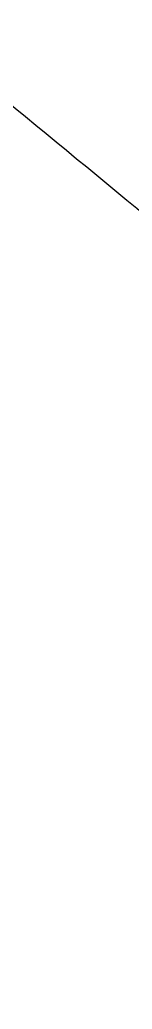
# Model space of a CAD drawing. Extents: x -13345 to 10098, y -1643 to 9113.
# Drawn here: x -9322.7726 to -9322.7629, y 3483.4066 to 3483.4919 of the extents above; entities that cross this region are included whole.
import ezdxf

# ---------------------------------------------------------------- set-up
doc = ezdxf.new("R2010")
doc.units = 0
doc.header["$LTSCALE"] = 192
doc.header["$MEASUREMENT"] = 0
doc.layers.add('UTILITIES-PLUMB', color=2, linetype='CONTINUOUS')

# ---------------------------------------------------------------- blocks, each defined once
blk = doc.blocks.new('OVL-II-2')
at = {"layer": 'UTILITIES-PLUMB'}
blk.add_open_spline([(5.168476, 15.966023), (5.178702, 15.957623), (5.187728, 15.950256), (5.196664, 15.942745), (5.205433, 15.935376), (5.214116, 15.927868), (5.222669, 15.920345), (5.235043, 15.909463), (5.247146, 15.898549), (5.258938, 15.887608), (5.292082, 15.856857), (5.322771, 15.825898), (5.350122, 15.794845), (5.35762, 15.786332), (5.364868, 15.777812), (5.371846, 15.769287), (5.41949, 15.711086), (5.454602, 15.652661), (5.471415, 15.594748), (5.472959, 15.58943), (5.474348, 15.584116), (5.475436, 15.579045), (5.476507, 15.574048), (5.477285, 15.569286), (5.478272, 15.563625)], degree=3, knots=[0, 0, 0, 0, 0.057752, 0.057752, 0.057752, 0.114424, 0.114424, 0.114424, 0.196412, 0.196412, 0.196412, 0.426866, 0.426866, 0.426866, 0.490042, 0.490042, 0.490042, 0.92136, 0.92136, 0.92136, 0.960968, 0.960968, 0.960968, 1, 1, 1, 1], dxfattribs=at)

msp = doc.modelspace()

# ---------------------------------------------------------------- block references
at = {"layer": 'UTILITIES-PLUMB'}
msp.add_blockref('OVL-II-2', (-9327.950777, 3467.525855), dxfattribs=at)

doc.saveas('drawing.dxf')
